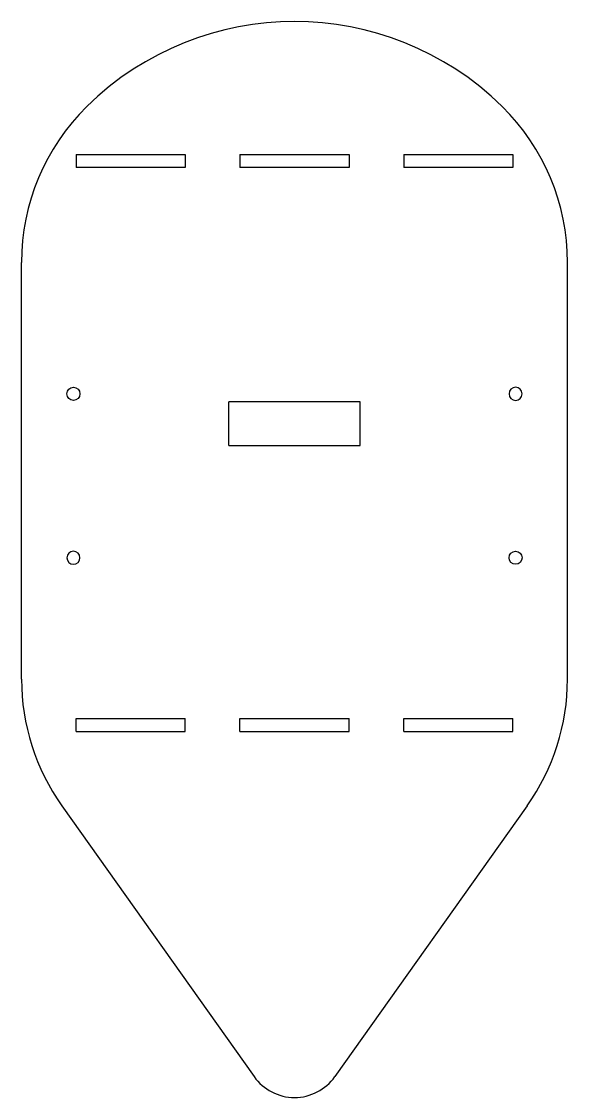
# Model space of a CAD drawing. Extents: x -2.5 to 2.5, y -5.69 to 4.16.
import ezdxf

# ---------------------------------------------------------------- set-up
doc = ezdxf.new("R2010")
doc.units = 0
doc.header["$MEASUREMENT"] = 0
doc.layers.add('VISIBLE', color=7, linetype='CONTINUOUS')

msp = doc.modelspace()

# ---------------------------------------------------------------- linework, layer by layer
at = {"layer": 'VISIBLE'}
for p, q in [((-2, 2.94, 0.0585), (-2, 2.823, 0.0585)), ((-2, 2.94, 0.0585), (-1, 2.94, 0.0585)), ((-1, 2.94, 0.0585), (-1, 2.823, 0.0585)), ((-0.5, 2.94, 0.0585), (-0.5, 2.823, 0.0585)), ((-0.5, 2.94, 0.0585), (0.5, 2.94, 0.0585)), ((0.5, 2.94, 0.0585), (0.5, 2.823, 0.0585)), ((1, 2.94, 0.0585), (1, 2.823, 0.0585)), ((1, 2.94, 0.0585), (2, 2.94, 0.0585)), ((2, 2.94, 0.0585), (2, 2.823, 0.0585)), ((-1, 2.823, 0.0585), (-2, 2.823, 0.0585)), ((0.5, 2.823, 0.0585), (-0.5, 2.823, 0.0585)), ((2, 2.823, 0.0585), (1, 2.823, 0.0585)), ((-2.5, -1.8622, 0.0585), (-2.5, 1.9541, 0.0585)), ((2.5, -1.8622, 0.0585), (2.5, 1.9541, 0.0585)), ((0.6, 0.677, 0.0585), (-0.6, 0.677, 0.0585)), ((-0.6, 0.277, 0.0585), (-0.6, 0.677, 0.0585)), ((0.6, 0.277, 0.0585), (0.6, 0.677, 0.0585)), ((-0.6, 0.277, 0.0585), (0.6, 0.277, 0.0585)), ((-2, -2.34, 0.0585), (-2, -2.223, 0.0585)), ((-2, -2.223, 0.0585), (-1, -2.223, 0.0585)), ((-1, -2.34, 0.0585), (-1, -2.223, 0.0585)), ((-0.5, -2.34, 0.0585), (-0.5, -2.223, 0.0585)), ((-0.5, -2.223, 0.0585), (0.5, -2.223, 0.0585)), ((0.5, -2.34, 0.0585), (0.5, -2.223, 0.0585)), ((1, -2.34, 0.0585), (1, -2.223, 0.0585)), ((1, -2.223, 0.0585), (2, -2.223, 0.0585)), ((2, -2.34, 0.0585), (2, -2.223, 0.0585)), ((-2, -2.34, 0.0585), (-1, -2.34, 0.0585)), ((-0.5, -2.34, 0.0585), (0.5, -2.34, 0.0585)), ((1, -2.34, 0.0585), (2, -2.34, 0.0585)), ((-2.1307, -3.0201, 0.0585), (-0.3699, -5.5, 0.0585)), ((2.1307, -3.0201, 0.0585), (0.3699, -5.5, 0.0585))]:
    msp.add_line(p, q, dxfattribs=at)
for centre in [(-2.025, 0.75, 0.0585), (2.025, -0.75, 0.0585)]:
    msp.add_circle(centre, 0.06, dxfattribs=at)
at = {"layer": 'VISIBLE', "extrusion": (0, 0, -1)}
for centre in [(-2.025, 0.75, -0.0585), (2.025, -0.75, -0.0585)]:
    msp.add_circle(centre, 0.06, dxfattribs=at)
at = {"layer": 'VISIBLE'}
for centre, radius, start, end in [((0, 1.4452, 0.0585), 2.7134, 45.50286, 134.49714), ((-0.5, 1.9541, 0.0585), 2, 134.49714, 180), ((0.5, 1.9541, 0.0585), 2, 0, 45.50286), ((-0.5, -1.8622, 0.0585), 2, 180, 215.37614), ((0.5, -1.8622, 0.0585), 2, 324.62386, 0), ((0, -5.2374, 0.0585), 0.4536, 215.37614, 324.62386)]:
    msp.add_arc(centre, radius, start, end, dxfattribs=at)

doc.saveas('drawing.dxf')
